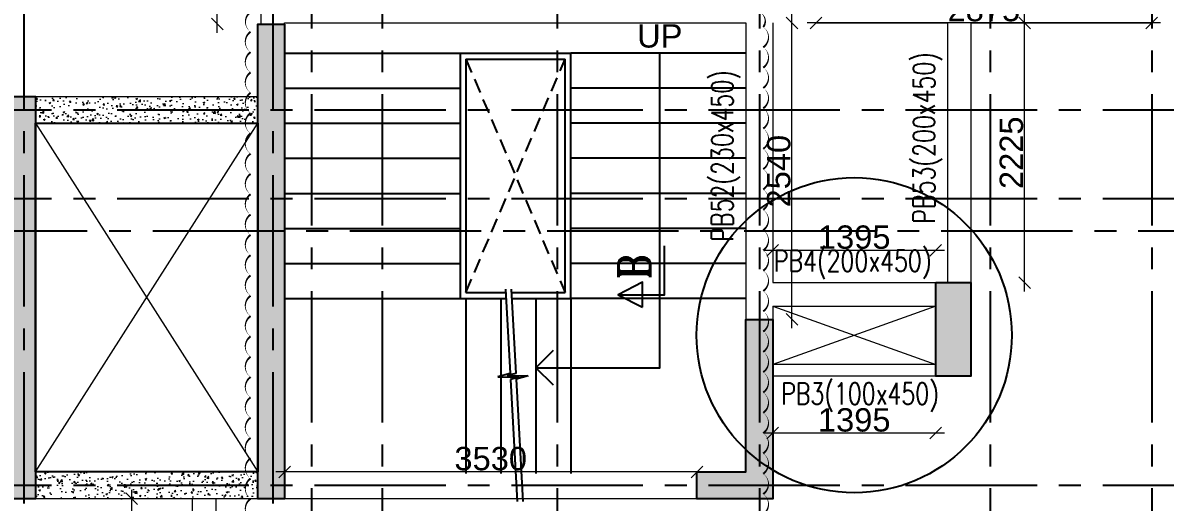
# Model space of a CAD drawing. Header units: millimetres. Extents: x 1277257 to 1543892, y 206696 to 309376.
# Drawn here: x 1381635 to 1391415, y 235179 to 239284 of the extents above; entities that cross this region are included whole.
import ezdxf

# ---------------------------------------------------------------- set-up
doc = ezdxf.new("R2010")
doc.units = ezdxf.units.MM
doc.header["$LTSCALE"] = 500
doc.header["$MEASUREMENT"] = 0
doc.header["$PDMODE"] = 34
doc.linetypes.add('HIDDEN', pattern=[0.375, 0.25, -0.125])
doc.linetypes.add('Site$0$CENTER2', pattern=[1.125, 0.75, -0.125, 0.125, -0.125])
doc.layers.get('Defpoints').update_dxf_attribs({"lineweight": 0})
for name, color, linetype in [('24SDG - STAIRCASE', 152, 'Continuous'), ('CUTOUT', 8, 'HIDDEN'), ('GRID', 7, 'Continuous'), ('S-COLUMN-HATCH', 253, 'Continuous'), ('S-FRAMING PLAN', 4, 'Continuous'), ('sec', 31, 'Continuous'), ('T BEAM N', 3, 'Continuous'), ('TEXT-20', 3, 'Continuous'), ('TEXT-RM NAME', 6, 'Continuous'), ('TOWER AREA COLUMN.', 6, 'Continuous')]:
    doc.layers.add(name, color=color, linetype=linetype)
for name, color, linetype, lineweight in [('CUT OUT', 1, 'Continuous', 13), ('REVISION', 1, 'Continuous', 5), ('TOWER AREA BEAM..', 3, 'Continuous', 20), ('TOWER COL HATCH', 253, 'Continuous', 20), ('WALL HATCH', 253, 'Continuous', 5)]:
    doc.layers.add(name, color=color, linetype=linetype, lineweight=lineweight)
doc.layers.add('RAILING', color=7, linetype='Continuous', true_color=0xadadad)
doc.layers.add('STAIR', color=7, linetype='Continuous', true_color=0x3f4f7f)
doc.styles.add('3mm', font='arial.ttf')
doc.styles.add('ARIAL', font='arial.ttf')
doc.styles.add('RT', font='romant.shx', dxfattribs={"height": 8})
doc.styles.add('S-T', font='romans.shx')
doc.dimstyles.new('PARAMVEER', dxfattribs={"dimtxt": 200, "dimasz": 100, "dimexe": 0, "dimexo": 25, "dimgap": 10, "dimtad": 1, "dimdec": 0, "dimrnd": 5, "dimzin": 0, "dimdsep": 46, "dimtxsty": '3mm', "dimblk": 'OBLIQUE', "dimcen": 0.09, "dimdle": 75, "dimclrd": 1, "dimclre": 1, "dimclrt": 3, "dimadec": 0, "dimazin": 0, "dimtfac": 1, "dimtdec": 0, "dimtmove": 1, "dimatfit": 3, "dimfxl": 100, "dimtolj": 1, "dimtzin": 0, "dimlwd": 18, "dimlwe": 5, "dimarcsym": 0})
pattern_1 = [(50, (0, 0), (143.452037, -12.550427), [15, -165]), (355, (0, 0), (-27.750267, 150.438427), [12, -132]), (100.451444, (11.95, -1.05), (115.70177, 137.887998), [12.748038, -140.228422]), (46.1842, (0, 40), (213.448266, -33.103856), [22.5, -247.5]), (96.635635, (17.79, 37.24), (186.93239, 194.82372), [19.12207, -210.342752]), (351.184164, (0, 40), (186.93239, 194.82372), [18, -198]), (21, (20, 30), (119.38141, -80.523778), [15, -165]), (326, (20, 30), (48.663066, 145.030009), [12, -132]), (71.451445, (29.95, 23.29), (168.044475, 64.50623), [12.748038, -140.228422]), (37.5, (0, 0), (2.431971, 66.5787708), [0, -130.4, 0, -134, 0, -132.5]), (7.5, (0, 0), (52.6139075, 78.8823424), [0, -76.4, 0, -127.4, 0, -50.5]), (327.5, (-44.6, 0), (106.7644872, -4.5109743), [0, -50, 0, -156, 0, -207]), (317.5, (-64.6, 0), (116.637234, 20.0209965), [0, -65, 0, -103.6, 0, -147])]

# ---------------------------------------------------------------- blocks, each defined once
blk = doc.blocks.new('_Open90')
at = {"color": 0, "linetype": 'ByBlock', "lineweight": -2}
for p, q in [((-0.5, 0.5), (0, 0)), ((0, 0), (-1, 0)), ((0, 0), (-0.5, -0.5))]:
    blk.add_line(p, q, dxfattribs=at)
blk = doc.blocks.new('RW2952R')
at = {"layer": 'WALL HATCH', "ltscale": 10, "transparency": 33554687}
h = blk.add_hatch(dxfattribs=at)
h.set_pattern_fill('AR-CONC', color=1, scale=20)
h.set_pattern_definition(pattern_1)
h.paths.add_polyline_path([(1381743.1, 238653.8), (1383645.6, 238653.8), (1383645.6, 238423.8), (1381743.1, 238423.8)])
h = blk.add_hatch(dxfattribs=at)
h.set_pattern_fill('AR-CONC', color=1, scale=20)
h.set_pattern_definition(pattern_1)
h.paths.add_polyline_path([(1381743.1, 235438.6), (1383645.6, 235438.6), (1383645.6, 235208.6), (1381743.1, 235208.6)])
at = {"layer": 'CUT OUT', "color": 1, "ltscale": 10}
for p, q in [((1381743.1, 235438.6), (1383645.6, 238423.8)), ((1381743.1, 238423.8), (1383645.6, 235438.6)), ((1389450.6, 236858.8), (1388055.6, 236358.8)), ((1388055.6, 236858.8), (1389450.6, 236358.8))]:
    blk.add_line(p, q, dxfattribs=at)
at = {"layer": 'S-FRAMING PLAN', "color": 3, "linetype": 'ByBlock', "lineweight": 20, "ltscale": 10}
for p, q in [((1383675.6, 239273.8), (1383675.6, 241093.8)), ((1383875.6, 239283.8), (1387825.6, 239283.8)), ((1387825.6, 239283.8), (1387825.6, 236743.6)), ((1388055.6, 239283.8), (1388055.6, 237058.8)), ((1388425.6, 239283.8), (1389550.6, 239283.8)), ((1389550.6, 239283.8), (1389550.6, 237058.8)), ((1389750.6, 239283.8), (1391300.6, 239283.8)), ((1389750.6, 239283.8), (1389750.6, 237058.8)), ((1388055.6, 237058.8), (1389450.6, 237058.8)), ((1388055.6, 236858.8), (1389450.6, 236858.8)), ((1389450.6, 236358.8), (1388055.6, 236358.8)), ((1389450.6, 236258.8), (1388055.6, 236258.8)), ((1387405.6, 235438.6), (1383875.6, 235438.6)), ((1383085.7, 235208.6), (1383085.7, 233258.8)), ((1383285.7, 235208.6), (1383285.7, 233673.8)), ((1387405.6, 235208.6), (1383875.6, 235208.6))]:
    blk.add_line(p, q, dxfattribs=at)
at = {"layer": 'S-FRAMING PLAN', "color": 4, "linetype": 'ByBlock', "lineweight": 20, "ltscale": 10}
for p, q in [((1381743.1, 238653.8), (1383645.6, 238653.8)), ((1381743.1, 238423.8), (1383645.6, 238423.8)), ((1383645.6, 235438.6), (1381743.1, 235438.6)), ((1383645.6, 235208.6), (1381743.1, 235208.6))]:
    blk.add_line(p, q, dxfattribs=at)
at = {"layer": 'TOWER AREA BEAM..', "color": 3, "linetype": 'HIDDEN', "ltscale": 1.5}
for p, q in [((1383875.6, 239273.8), (1383875.6, 239283.8)), ((1388055.6, 236858.8), (1388055.6, 236743.6))]:
    blk.add_line(p, q, dxfattribs=at)
blk = doc.blocks.new('EEE')
at = {"layer": 'GRID', "color": 16, "linetype": 'Site$0$CENTER2', "ltscale": 3}
for points in [[(1382164.8, 258923.2), (1381643.1, 258229.8), (1381643.1, 223711.9)], [(1383253.9, 258923.2), (1383775.6, 258229.8), (1383775.6, 223711.9)], [(1384105.6, 258923.2), (1384105.6, 223711.9)], [(1384710.6, 258923.2), (1384710.6, 223711.9)], [(1386210.6, 258923.2), (1386210.6, 223711.9)], [(1387940.6, 258923.2), (1387940.6, 223711.9)], [(1389915.6, 258923.2), (1389915.6, 223711.9)], [(1391300.6, 258923.2), (1391300.6, 223711.9)], [(1363880.9, 238538.8), (1442964.5, 238538.8)], [(1363880.9, 237778.8), (1442964.5, 237778.8)], [(1363880.9, 236875.5), (1364185.2, 237504), (1442964.5, 237504)], [(1363880.9, 235324.1), (1442964.5, 235324.1)]]:
    blk.add_lwpolyline(points, dxfattribs=at)
blk = doc.blocks.new('3tgra')
at = {"layer": 'TOWER COL HATCH'}
h = blk.add_hatch(color=253, dxfattribs=at)
h.dxf.hatch_style = 1
h.paths.add_polyline_path([(1383875.6, 78731.7), (1383875.6, 74666.6), (1383645.6, 74666.6), (1383645.6, 77881.7), (1383645.6, 78111.7), (1383645.6, 78731.7)])
h = blk.add_hatch(color=253, dxfattribs=at)
h.dxf.hatch_style = 1
h.paths.add_polyline_path([(1381543.1, 78111.7), (1381743.1, 78111.7), (1381743.1, 77881.7), (1381743.1, 74666.6), (1381543.1, 74666.6), (1381543.1, 77881.7)])
h = blk.add_hatch(color=253, dxfattribs=at)
h.dxf.hatch_style = 1
h.paths.add_polyline_path([(1389450.6, 76516.7), (1389750.6, 76516.7), (1389750.6, 75716.7), (1389450.6, 75716.7)])
h = blk.add_hatch(color=253, dxfattribs=at)
h.dxf.hatch_style = 1
h.paths.add_polyline_path([(1388055.6, 76201.6), (1388055.6, 74666.6), (1387405.6, 74666.6), (1387405.6, 74896.6), (1387825.6, 74896.6), (1387825.6, 76201.6)])
at = {"layer": 'TOWER AREA COLUMN.', "color": 4}
for points in [[(1383875.6, 78731.7), (1383875.6, 74666.6), (1383645.6, 74666.6), (1383645.6, 77881.7), (1383645.6, 77881.7), (1383645.6, 78111.7), (1383645.6, 78111.7), (1383645.6, 78731.7), (1383875.6, 78731.7)], [(1381543.1, 78111.7), (1381743.1, 78111.7), (1381743.1, 77881.7), (1381743.1, 77881.7), (1381743.1, 74666.6), (1381543.1, 74666.6), (1381543.1, 77881.7), (1381543.1, 77881.7), (1381543.1, 78111.7)], [(1388055.6, 76201.6), (1388055.6, 74666.6), (1387405.6, 74666.6), (1387405.6, 74896.6), (1387825.6, 74896.6), (1387825.6, 76201.6), (1388055.6, 76201.6)]]:
    blk.add_lwpolyline(points, dxfattribs=at)
blk.add_lwpolyline([(1389450.6, 76516.7), (1389750.6, 76516.7), (1389750.6, 75716.7), (1389450.6, 75716.7)], close=True, dxfattribs=at)
blk = doc.blocks.new('_Oblique')
at = {"color": 0, "linetype": 'ByBlock', "lineweight": -2}
blk.add_line((-0.5, -0.5), (0.5, 0.5), dxfattribs=at)
blk = doc.blocks.new('*D386')
at = {"layer": 'Defpoints', "color": 0, "ltscale": 10, "transparency": 16777216}
for p in [(1388425.6, 239283.8), (1388425.6, 239283.8), (1391300.6, 239283.8)]:
    blk.add_point(p, dxfattribs=at)
at = {"layer": 'S-COLUMN-HATCH', "color": 1, "linetype": 'Continuous', "lineweight": 18, "ltscale": 10, "transparency": 16777216}
blk.add_line((1391375.6, 239283.8), (1388350.6, 239283.8), dxfattribs=at)
at = {"layer": 'S-COLUMN-HATCH', "color": 1, "lineweight": 18, "ltscale": 10, "transparency": 16777216, "xscale": 100, "yscale": 100, "zscale": 100, "rotation": 180}
blk.add_blockref('_Oblique', (1388425.6, 239283.8), dxfattribs=at)
at = {"layer": 'S-COLUMN-HATCH', "color": 1, "lineweight": 18, "ltscale": 10, "transparency": 16777216, "xscale": 100, "yscale": 100, "zscale": 100}
blk.add_blockref('_Oblique', (1391300.6, 239283.8), dxfattribs=at)
at = {"layer": 'S-COLUMN-HATCH', "color": 1, "ltscale": 10, "transparency": 16777216, "insert": (1389863.1, 239395.9), "char_height": 200, "attachment_point": 5, "style": '3mm'}
blk.add_mtext('\\A1;2875', dxfattribs=at)
blk = doc.blocks.new('*D387')
at = {"layer": 'Defpoints', "color": 0, "ltscale": 10, "transparency": 16777216}
for p in [(1389750.6, 239283.8), (1390211.7, 239283.8), (1389750.6, 237058.8)]:
    blk.add_point(p, dxfattribs=at)
at = {"layer": 'S-COLUMN-HATCH', "color": 1, "linetype": 'Continuous', "lineweight": 18, "ltscale": 10, "transparency": 16777216}
blk.add_line((1390211.7, 236983.8), (1390211.7, 239358.8), dxfattribs=at)
at = {"layer": 'S-COLUMN-HATCH', "color": 3, "linetype": 'Continuous', "lineweight": 5, "ltscale": 10, "transparency": 16777216}
for p, q in [((1390211.6, 239283.8), (1390211.7, 239283.8)), ((1390211.6, 237058.8), (1390211.7, 237058.8))]:
    blk.add_line(p, q, dxfattribs=at)
at = {"layer": 'S-COLUMN-HATCH', "color": 1, "lineweight": 18, "ltscale": 10, "transparency": 16777216, "xscale": 100, "yscale": 100, "zscale": 100}
for p, rotation in [((1390211.7, 239283.8), 90), ((1390211.7, 237058.8), 270)]:
    blk.add_blockref('_Oblique', p, dxfattribs=dict(at, rotation=rotation))
at = {"layer": 'S-COLUMN-HATCH', "color": 1, "ltscale": 10, "transparency": 16777216, "insert": (1390099.6, 238171.3), "char_height": 200, "attachment_point": 5, "rotation": 90, "style": '3mm'}
blk.add_mtext('\\A1;2225', dxfattribs=at)
blk = doc.blocks.new('*D388')
at = {"layer": 'Defpoints', "color": 0, "ltscale": 10, "transparency": 16777216}
for p in [(1383875.6, 235438.6), (1383875.6, 235208.6), (1387405.6, 235208.6)]:
    blk.add_point(p, dxfattribs=at)
at = {"layer": 'S-COLUMN-HATCH', "color": 1, "linetype": 'Continuous', "lineweight": 18, "ltscale": 10, "transparency": 16777216}
blk.add_line((1387480.6, 235438.6), (1383800.6, 235438.6), dxfattribs=at)
at = {"layer": 'S-COLUMN-HATCH', "color": 3, "linetype": 'Continuous', "lineweight": 5, "ltscale": 10, "transparency": 16777216}
for p, q in [((1383875.6, 235438.5), (1383875.6, 235438.6)), ((1387405.6, 235438.5), (1387405.6, 235438.6))]:
    blk.add_line(p, q, dxfattribs=at)
at = {"layer": 'S-COLUMN-HATCH', "color": 1, "lineweight": 18, "ltscale": 10, "transparency": 16777216, "xscale": 100, "yscale": 100, "zscale": 100, "rotation": 180}
blk.add_blockref('_Oblique', (1383875.6, 235438.6), dxfattribs=at)
at = {"layer": 'S-COLUMN-HATCH', "color": 1, "lineweight": 18, "ltscale": 10, "transparency": 16777216, "xscale": 100, "yscale": 100, "zscale": 100}
blk.add_blockref('_Oblique', (1387405.6, 235438.6), dxfattribs=at)
at = {"layer": 'S-COLUMN-HATCH', "color": 1, "ltscale": 10, "transparency": 16777216, "insert": (1385640.6, 235550.8), "char_height": 200, "attachment_point": 5, "style": '3mm'}
blk.add_mtext('\\A1;3530', dxfattribs=at)
blk = doc.blocks.new('*D395')
at = {"layer": 'Defpoints', "color": 0, "ltscale": 10, "transparency": 16777216}
for p in [(1383299.1, 241093.8), (1383675.6, 241093.8), (1383675.6, 239273.8)]:
    blk.add_point(p, dxfattribs=at)
at = {"layer": 'S-COLUMN-HATCH', "color": 1, "linetype": 'Continuous', "lineweight": 18, "ltscale": 10, "transparency": 16777216}
blk.add_line((1383299.1, 239198.8), (1383299.1, 241168.8), dxfattribs=at)
at = {"layer": 'S-COLUMN-HATCH', "color": 3, "linetype": 'Continuous', "lineweight": 5, "ltscale": 10, "transparency": 16777216}
for p, q in [((1383299.2, 241093.8), (1383299.1, 241093.8)), ((1383299.2, 239273.8), (1383299.1, 239273.8))]:
    blk.add_line(p, q, dxfattribs=at)
at = {"layer": 'S-COLUMN-HATCH', "color": 1, "lineweight": 18, "ltscale": 10, "transparency": 16777216, "xscale": 100, "yscale": 100, "zscale": 100}
for p, rotation in [((1383299.1, 241093.8), 90), ((1383299.1, 239273.8), 270)]:
    blk.add_blockref('_Oblique', p, dxfattribs=dict(at, rotation=rotation))
at = {"layer": 'S-COLUMN-HATCH', "color": 1, "ltscale": 10, "transparency": 16777216, "insert": (1383187, 240183.8), "char_height": 200, "attachment_point": 5, "rotation": 90, "style": '3mm'}
blk.add_mtext('\\A1;1820', dxfattribs=at)
blk = doc.blocks.new('*D408')
at = {"layer": 'Defpoints', "color": 0, "ltscale": 10, "transparency": 16777216}
for p in [(1388055.6, 236258.8), (1389450.6, 236258.8), (1388055.6, 235770.1)]:
    blk.add_point(p, dxfattribs=at)
at = {"layer": 'S-COLUMN-HATCH', "color": 1, "linetype": 'Continuous', "lineweight": 18, "ltscale": 10, "transparency": 16777216}
blk.add_line((1389525.6, 235770.1), (1387980.6, 235770.1), dxfattribs=at)
at = {"layer": 'S-COLUMN-HATCH', "color": 3, "linetype": 'Continuous', "lineweight": 5, "ltscale": 10, "transparency": 16777216}
for p, q in [((1388055.6, 235770.3), (1388055.6, 235770.1)), ((1389450.6, 235770.3), (1389450.6, 235770.1))]:
    blk.add_line(p, q, dxfattribs=at)
at = {"layer": 'S-COLUMN-HATCH', "color": 1, "lineweight": 18, "ltscale": 10, "transparency": 16777216, "xscale": 100, "yscale": 100, "zscale": 100, "rotation": 180}
blk.add_blockref('_Oblique', (1388055.6, 235770.1), dxfattribs=at)
at = {"layer": 'S-COLUMN-HATCH', "color": 1, "lineweight": 18, "ltscale": 10, "transparency": 16777216, "xscale": 100, "yscale": 100, "zscale": 100}
blk.add_blockref('_Oblique', (1389450.6, 235770.1), dxfattribs=at)
at = {"layer": 'S-COLUMN-HATCH', "color": 1, "ltscale": 10, "transparency": 16777216, "insert": (1388753.1, 235882.3), "char_height": 200, "attachment_point": 5, "style": '3mm'}
blk.add_mtext('\\A1;1395', dxfattribs=at)
blk = doc.blocks.new('*D409')
at = {"layer": 'Defpoints', "color": 0, "ltscale": 10, "transparency": 16777216}
for p in [(1388055.6, 237335.1), (1388055.6, 237058.8), (1389450.6, 237058.8)]:
    blk.add_point(p, dxfattribs=at)
at = {"layer": 'S-COLUMN-HATCH', "color": 1, "linetype": 'Continuous', "lineweight": 18, "ltscale": 10, "transparency": 16777216}
blk.add_line((1389525.6, 237335.1), (1387980.6, 237335.1), dxfattribs=at)
at = {"layer": 'S-COLUMN-HATCH', "color": 3, "linetype": 'Continuous', "lineweight": 5, "ltscale": 10, "transparency": 16777216}
for p, q in [((1388055.6, 237335), (1388055.6, 237335.1)), ((1389450.6, 237335), (1389450.6, 237335.1))]:
    blk.add_line(p, q, dxfattribs=at)
at = {"layer": 'S-COLUMN-HATCH', "color": 1, "lineweight": 18, "ltscale": 10, "transparency": 16777216, "xscale": 100, "yscale": 100, "zscale": 100, "rotation": 180}
blk.add_blockref('_Oblique', (1388055.6, 237335.1), dxfattribs=at)
at = {"layer": 'S-COLUMN-HATCH', "color": 1, "lineweight": 18, "ltscale": 10, "transparency": 16777216, "xscale": 100, "yscale": 100, "zscale": 100}
blk.add_blockref('_Oblique', (1389450.6, 237335.1), dxfattribs=at)
at = {"layer": 'S-COLUMN-HATCH', "color": 1, "ltscale": 10, "transparency": 16777216, "insert": (1388753.1, 237447.3), "char_height": 200, "attachment_point": 5, "style": '3mm'}
blk.add_mtext('\\A1;1395', dxfattribs=at)
blk = doc.blocks.new('*D421')
at = {"layer": 'Defpoints', "color": 0, "ltscale": 10, "transparency": 16777216}
for p in [(1382566.8, 235208.6), (1383085.7, 235208.6), (1383085.7, 233258.8)]:
    blk.add_point(p, dxfattribs=at)
at = {"layer": 'S-COLUMN-HATCH', "color": 1, "linetype": 'Continuous', "lineweight": 18, "ltscale": 10, "transparency": 16777216}
blk.add_line((1382566.8, 233183.8), (1382566.8, 235283.6), dxfattribs=at)
at = {"layer": 'S-COLUMN-HATCH', "color": 3, "linetype": 'Continuous', "lineweight": 5, "ltscale": 10, "transparency": 16777216}
for p, q in [((1382566.9, 235208.6), (1382566.8, 235208.6)), ((1382566.9, 233258.8), (1382566.8, 233258.8))]:
    blk.add_line(p, q, dxfattribs=at)
at = {"layer": 'S-COLUMN-HATCH', "color": 1, "lineweight": 18, "ltscale": 10, "transparency": 16777216, "xscale": 100, "yscale": 100, "zscale": 100}
for p, rotation in [((1382566.8, 235208.6), 90), ((1382566.8, 233258.8), 270)]:
    blk.add_blockref('_Oblique', p, dxfattribs=dict(at, rotation=rotation))
at = {"layer": 'S-COLUMN-HATCH', "color": 1, "ltscale": 10, "transparency": 16777216, "insert": (1382454.7, 234233.7), "char_height": 200, "attachment_point": 5, "rotation": 90, "style": '3mm'}
blk.add_mtext('\\A1;1950', dxfattribs=at)
blk = doc.blocks.new('*D424')
at = {"layer": 'Defpoints', "color": 0, "ltscale": 10, "transparency": 16777216}
for p in [(1388055.6, 239283.8), (1388219.6, 239283.8), (1388055.6, 236743.6)]:
    blk.add_point(p, dxfattribs=at)
at = {"layer": 'S-COLUMN-HATCH', "color": 1, "linetype": 'Continuous', "lineweight": 18, "ltscale": 10, "transparency": 16777216}
blk.add_line((1388219.6, 236668.6), (1388219.6, 239358.8), dxfattribs=at)
at = {"layer": 'S-COLUMN-HATCH', "color": 3, "linetype": 'Continuous', "lineweight": 5, "ltscale": 10, "transparency": 16777216}
for p, q in [((1388219.4, 239283.8), (1388219.6, 239283.8)), ((1388219.4, 236743.6), (1388219.6, 236743.6))]:
    blk.add_line(p, q, dxfattribs=at)
at = {"layer": 'S-COLUMN-HATCH', "color": 1, "lineweight": 18, "ltscale": 10, "transparency": 16777216, "xscale": 100, "yscale": 100, "zscale": 100}
for p, rotation in [((1388219.6, 239283.8), 90), ((1388219.6, 236743.6), 270)]:
    blk.add_blockref('_Oblique', p, dxfattribs=dict(at, rotation=rotation))
at = {"layer": 'S-COLUMN-HATCH', "color": 1, "ltscale": 10, "transparency": 16777216, "insert": (1388107.5, 238013.7), "char_height": 200, "attachment_point": 5, "rotation": 90, "style": '3mm'}
blk.add_mtext('\\A1;2540', dxfattribs=at)

msp = doc.modelspace()

# ---------------------------------------------------------------- linework, layer by layer
at = {"layer": '24SDG - STAIRCASE', "color": 4, "ltscale": 10}
msp.add_lwpolyline([(1381743.1, 238423.8), (1383645.6, 238423.8), (1383645.6, 235438.6), (1381743.1, 235438.6)], close=True, dxfattribs=at)
at = {"layer": 'CUTOUT'}
for p, q in [((1385427.6, 236973.6), (1386277.6, 238973.6)), ((1385427.6, 238973.6), (1386277.6, 236973.6))]:
    msp.add_line(p, q, dxfattribs=at)
at = {"layer": 'RAILING'}
for p, q in [((1385377.6, 239023.6), (1385377.6, 236923.6)), ((1385377.6, 239023.6), (1386327.6, 239023.6)), ((1385427.6, 238973.6), (1385427.6, 236973.6)), ((1385427.6, 238973.6), (1386277.6, 238973.6)), ((1386277.6, 236973.6), (1386277.6, 238973.6)), ((1386327.6, 236923.6), (1386327.6, 239023.6)), ((1385377.6, 236923.6), (1385770.5, 236923.6)), ((1385427.6, 236973.6), (1385767.7, 236973.6)), ((1385816.4, 236973.6), (1386277.6, 236973.6)), ((1385819.2, 236923.6), (1386327.6, 236923.6))]:
    msp.add_line(p, q, dxfattribs=at)
at = {"layer": 'REVISION', "elevation": -74946.9}
for points in [[(1383584.6, 235033.5, 0, 17.4, -0.520567), (1383584.6, 235207.4, 0, 17.4, -0.520567), (1383584.6, 235381.3, 0, 17.4, -0.520567), (1383584.6, 235555.2, 0, 17.4, -0.520567), (1383584.6, 235729.1, 0, 17.4, -0.520567), (1383584.6, 235902.9, 0, 17.4, -0.520567), (1383584.6, 236076.8, 0, 17.4, -0.520567), (1383584.6, 236250.7, 0, 17.4, -0.520567), (1383584.6, 236424.6, 0, 17.4, -0.520567), (1383584.6, 236598.5, 0, 17.4, -0.520567), (1383584.6, 236772.4, 0, 17.4, -0.520567), (1383584.6, 236946.3, 0, 17.4, -0.520567), (1383584.6, 237120.1, 0, 17.4, -0.520567), (1383584.6, 237294, 0, 17.4, -0.520567), (1383584.6, 237467.9, 0, 17.4, -0.520567), (1383584.6, 237641.8, 0, 17.4, -0.520567), (1383584.6, 237815.7, 0, 17.4, -0.520567), (1383584.6, 237989.6, 0, 17.4, -0.520567), (1383584.6, 238163.5, 0, 17.4, -0.520567), (1383584.6, 238337.3, 0, 17.4, -0.520567), (1383584.6, 238511.2, 0, 17.4, -0.520567), (1383584.6, 238685.1, 0, 17.4, -0.520567), (1383584.6, 238859, 0, 17.4, -0.520567), (1383584.6, 239032.9, 0, 17.4, -0.520567), (1383584.6, 239206.8, 0, 17.4, -0.520567), (1383584.6, 239375.9, 0, 17.4, -0.520567)], [(1387931.7, 239379.5, 0, 17.4, -0.520567), (1387973.9, 239247.9, 0, 17.4, -0.520567), (1387973.9, 239074, 0, 17.4, -0.520567), (1387973.9, 238900.1, 0, 17.4, -0.520567), (1387973.9, 238726.2, 0, 17.4, -0.520567), (1387973.9, 238552.3, 0, 17.4, -0.520567), (1387973.9, 238378.4, 0, 17.4, -0.520567), (1387973.8, 238204.5, 0, 17.4, -0.520567), (1387973.8, 238030.7, 0, 17.4, -0.520567), (1387973.8, 237856.8, 0, 17.4, -0.520567), (1387973.8, 237682.9, 0, 17.4, -0.520567), (1387973.8, 237509, 0, 17.4, -0.520567), (1387973.8, 237335.1, 0, 17.4, -0.520567), (1387973.8, 237161.2, 0, 17.4, -0.520567), (1387973.7, 236987.3, 0, 17.4, -0.520567), (1387973.7, 236813.5, 0, 17.4, -0.520567), (1387973.7, 236639.6, 0, 17.4, -0.520567), (1387973.7, 236465.7, 0, 17.4, -0.520567), (1387973.7, 236291.8, 0, 17.4, -0.520567), (1387973.7, 236117.9, 0, 17.4, -0.520567), (1387973.6, 235944, 0, 17.4, -0.520567), (1387973.6, 235770.1, 0, 17.4, -0.520567), (1387973.6, 235596.3, 0, 17.4, -0.520567), (1387973.6, 235422.4, 0, 17.4, -0.520567), (1387973.6, 235248.5, 0, 17.4, -0.520567), (1387973.6, 235074.6, 0, 17.4, -0.520567)]]:
    msp.add_lwpolyline(points, format="xyseb", dxfattribs=at)
at = {"layer": 'S-COLUMN-HATCH', "color": 1, "ltscale": 10}
msp.add_circle((1384105.6, 233443.3), 9737, dxfattribs=at)
at = {"layer": 'S-COLUMN-HATCH', "color": 4, "ltscale": 10}
msp.add_circle((1388753.1, 236608.8), 1349.2, dxfattribs=at)
at = {"layer": 'sec', "color": 4}
for points in [[(1386730.5, 236955.4), (1387129.4, 236955.4), (1387129.4, 237375.4)], [(1386939.1, 236848.3), (1386939.1, 237062.6), (1386730.5, 236955.4), (1386939.1, 236848.3)]]:
    msp.add_lwpolyline(points, dxfattribs=at)
at = {"layer": 'STAIR'}
for p, q in [((1383877.6, 239023.6), (1385377.6, 239023.6)), ((1387827.6, 239023.6), (1386327.6, 239023.6)), ((1383877.6, 238723.6), (1385377.6, 238723.6)), ((1387827.6, 238723.6), (1386327.6, 238723.6)), ((1383877.6, 238423.6), (1385377.6, 238423.6)), ((1387827.6, 238423.6), (1386327.6, 238423.6)), ((1383877.6, 238123.6), (1385377.6, 238123.6)), ((1387827.6, 238123.6), (1386327.6, 238123.6)), ((1383877.6, 237823.6), (1385377.6, 237823.6)), ((1387827.6, 237823.6), (1386327.6, 237823.6)), ((1383877.6, 237523.6), (1385377.6, 237523.6)), ((1387827.6, 237523.6), (1386327.6, 237523.6)), ((1383877.6, 237223.6), (1385377.6, 237223.6)), ((1387827.6, 237223.6), (1386327.6, 237223.6)), ((1385766, 237004.1), (1385806.4, 236279.8)), ((1385814.7, 237004.1), (1385855.1, 236280.4)), ((1383877.6, 236923.6), (1385377.6, 236923.6)), ((1385427.6, 236923.6), (1385427.6, 235423.6)), ((1385727.6, 236923.6), (1385727.6, 235423.6)), ((1386027.6, 236923.6), (1386027.6, 235423.6)), ((1387827.6, 236923.6), (1386327.6, 236923.6)), ((1386327.6, 236923.6), (1386327.6, 235423.6)), ((1385806.4, 236279.8), (1385701.7, 236252.7)), ((1385701.7, 236252.7), (1385885.3, 236249.3)), ((1385855.1, 236280.4), (1385781.2, 236265.1)), ((1385781.2, 236265.1), (1385961.9, 236261.6)), ((1385885.3, 236249.3), (1385809.3, 236228.8)), ((1385809.3, 236228.8), (1385867.7, 235183.7)), ((1385961.9, 236261.6), (1385857.8, 236233.1)), ((1385857.8, 236233.1), (1385916.4, 235183.7))]:
    msp.add_line(p, q, dxfattribs=at)
at = {"layer": 'TEXT-RM NAME'}
msp.add_lwpolyline([(1386327.6, 236330.6), (1387088.3, 236330.6), (1387088.3, 239023.6)], dxfattribs=at)

# ---------------------------------------------------------------- block references
at = {"layer": 'CUT OUT', "color": 4}
msp.add_blockref('3tgra', (0, 160542.1), dxfattribs=at)
at = {"layer": 'GRID', "color": 4}
msp.add_blockref('EEE', (0, 0), dxfattribs=at)
at = {"layer": 'S-COLUMN-HATCH', "color": 4}
msp.add_blockref('RW2952R', (0, 0), dxfattribs=at)
at = {"layer": 'TEXT-RM NAME', "xscale": 300, "yscale": 300, "zscale": 300, "rotation": 180}
msp.add_blockref('_Open90', (1386027.6, 236330.6), dxfattribs=at)

# ---------------------------------------------------------------- texts
at = {"layer": 'T BEAM N', "color": 7, "lineweight": 0, "style": 'S-T', "width": 0.75}
for s, p in [('PB53(200x450)', (1389443.3, 237565.4)), ('PB52(230x450)', (1387715.3, 237411.3))]:
    msp.add_text(s, height=185, rotation=90, dxfattribs=at).set_placement(p)
for s, p in [('PB4(200x450)', (1388064.8, 237153.2)), ('PB3(100x450)', (1388127.8, 236015.6))]:
    msp.add_text(s, height=185, dxfattribs=at).set_placement(p)
at = {"layer": 'TEXT-20', "color": 4, "lineweight": 20, "ltscale": 0.2, "style": 'RT', "width": 0.85}
msp.add_text('B', height=272.2, rotation=90, dxfattribs=at).set_placement((1387006.7, 237084.6))
at = {"layer": 'TEXT-RM NAME', "style": 'ARIAL'}
msp.add_text('UP', height=200, dxfattribs=at).set_placement((1386894.3, 239072.2, 0))

# ---------------------------------------------------------------- dimensions: what is measured, and where the dimension line sits
at = {"layer": 'S-COLUMN-HATCH', "color": 4, "ltscale": 10}
for base, p1, p2, picture, middle in [((1383299.1, 241093.8), (1383675.6, 239273.8), (1383675.6, 241093.8), '*D395', (1383187, 240183.8)), ((1388219.6, 239283.8), (1388055.6, 236743.6), (1388055.6, 239283.8), '*D424', (1388107.5, 238013.7)), ((1390211.7, 239283.8), (1389750.6, 237058.8), (1389750.6, 239283.8), '*D387', (1390099.6, 238171.3)), ((1382566.8, 235208.6), (1383085.7, 233258.8), (1383085.7, 235208.6), '*D421', (1382454.7, 234233.7))]:
    dim = msp.add_linear_dim(base=base, p1=p1, p2=p2, angle=90, dimstyle='PARAMVEER', override={"dimpost": '\\X', "dimclre": 3, "dimclrt": 1, "dimfxl": 0.15, "dimfxlon": 1, "dimarcsym": 1}, dxfattribs=at)
    dim.commit()
    dim.dimension.update_dxf_attribs({"geometry": picture, "text_midpoint": middle})
for base, p1, p2, picture, middle in [((1388425.6, 239283.8), (1391300.6, 239283.8), (1388425.6, 239283.8), '*D386', (1389863.1, 239395.9)), ((1388055.6, 237335.1), (1389450.6, 237058.8), (1388055.6, 237058.8), '*D409', (1388753.1, 237447.3)), ((1388055.6, 235770.1), (1389450.6, 236258.8), (1388055.6, 236258.8), '*D408', (1388753.1, 235882.3)), ((1383875.6, 235438.6), (1387405.6, 235208.6), (1383875.6, 235208.6), '*D388', (1385640.6, 235550.8))]:
    dim = msp.add_linear_dim(base=base, p1=p1, p2=p2, dimstyle='PARAMVEER', override={"dimpost": '\\X', "dimclre": 3, "dimclrt": 1, "dimfxl": 0.15, "dimfxlon": 1, "dimarcsym": 1}, dxfattribs=at)
    dim.commit()
    dim.dimension.update_dxf_attribs({"geometry": picture, "text_midpoint": middle})

doc.saveas('drawing.dxf')
